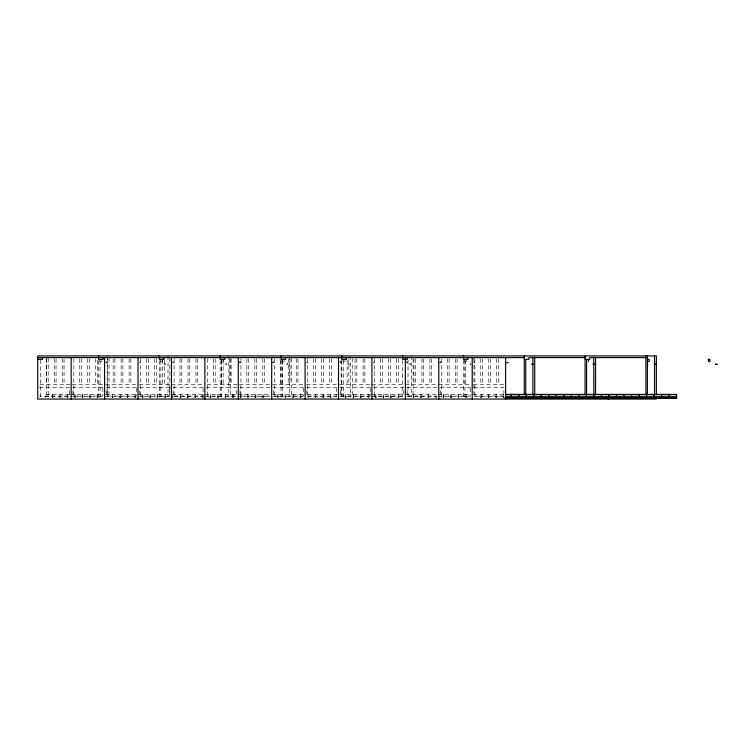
<?xml version="1.0" encoding="UTF-8"?>
<svg xmlns="http://www.w3.org/2000/svg" width="755" height="755" viewBox="0 0 755 755"><rect width="100%" height="100%" fill="white"/><g stroke="black" fill="none" stroke-linecap="round" stroke-linejoin="round"><path stroke-width="0.57" stroke-dasharray="3.77 2.83" d="M52.114 397.592L52.491 396.29M59.588 397.592L59.966 396.29L60.353 397.592M67.157 397.592L67.535 396.29L67.827 397.592M74.632 397.592L75.009 396.29L75.396 397.592M82.191 397.592L82.578 396.29M89.666 397.592L90.053 396.29L90.43 397.592M97.235 397.592L97.621 396.29L97.905 397.592M112.278 397.592L112.655 396.29M119.752 397.592L120.13 396.29L120.517 397.592M127.321 397.592L127.604 394.384L127.699 397.885M134.786 397.592L135.173 396.29L135.551 397.592M142.355 397.592L142.742 396.29M149.83 397.592L150.217 396.29L150.594 397.592M157.399 397.592L157.691 394.384L157.776 397.885M164.873 397.592L165.251 396.29L165.638 397.592M179.916 397.592L180.294 396.29L180.681 397.592M187.476 397.592L187.863 396.29L188.155 397.592M194.95 397.592L195.337 396.29L195.715 397.592M202.519 397.592L202.906 396.29L172.725 396.29L172.725 394.384L202.906 394.384L202.906 397.885M209.994 397.592L210.381 396.29L210.758 397.592M217.563 397.592L217.94 396.29L218.233 397.592M225.037 397.592L225.415 396.29L225.802 397.592M232.606 397.592L232.984 396.29M240.081 397.592L240.458 396.29L240.845 397.592M247.64 397.592L247.933 394.384L248.027 397.885M255.114 397.592L255.501 396.29L255.879 397.592M262.683 397.592L263.07 396.29M277.727 397.592L278.01 394.384L278.104 397.885M285.201 397.592L285.579 396.29L285.966 397.592M292.77 397.592L293.148 396.29M300.235 397.592L300.622 396.29L301 397.592M307.804 397.592L308.191 396.29L370.422 396.29M315.279 397.592L315.666 396.29L316.043 397.592M322.847 397.592L323.234 396.29M330.322 397.592L330.699 396.29L331.086 397.592M345.365 397.592L345.743 396.29L346.13 397.592M352.925 397.592L353.312 396.29M360.399 397.592L360.786 396.29L361.164 397.592M367.968 397.592L368.261 394.384L368.355 397.885M375.443 397.592L375.83 396.29L376.207 397.592M383.011 397.592L383.389 396.29M390.486 397.592L390.863 396.29L391.25 397.592M398.055 397.592L398.338 394.384L398.432 397.885M413.089 397.592L413.476 396.29M420.563 397.592L420.95 396.29L421.328 397.592M428.132 397.592L428.519 396.29L428.802 397.592M435.607 397.592L435.994 396.29L405.907 396.29M443.176 397.592L443.553 396.29M450.65 397.592L451.028 396.29L451.414 397.592M458.219 397.592L458.596 396.29L458.889 397.592M465.693 397.592L466.071 396.29L466.458 397.592M480.727 397.592L481.114 396.29L481.492 397.592M488.296 397.592L488.589 394.384L488.683 397.885M495.771 397.592L496.148 396.29L496.535 397.592M503.34 397.592L503.717 396.29L473.545 396.29M101.746 360.409L101.33 361.513L99.962 361.513L99.547 360.409M162.599 360.409L162.174 361.513L160.815 361.513L160.4 360.409M223.452 360.409L223.027 361.513L221.668 361.513L221.243 360.409M284.305 360.409L283.88 361.513L282.521 361.513L282.096 360.409M345.148 360.409L344.733 361.513L343.374 361.513L342.949 360.409M466.854 360.409L466.439 361.513L465.071 361.513L464.655 360.409M163.92 364.269L165.694 364.467L164.816 363.231L163.92 364.269L165.694 364.278M225.198 364.269L226.972 364.467L226.094 363.231L225.198 364.269L226.972 364.278M286.475 364.269L288.24 364.467L287.372 363.231L286.475 364.269L288.25 364.278M347.753 364.269L349.518 364.467L348.64 363.231L347.753 364.269L349.518 364.278M409.021 364.269L410.795 364.467L409.918 363.231L409.021 364.269L410.795 364.278M471.195 363.231L470.223 364.363L470.818 364.589M105.879 361.437L106.823 362.608L105.87 362.777M172.716 362.777L173.669 362.608L172.716 361.437M239.561 361.437L240.515 362.608L239.552 362.777M272.98 361.437L273.933 362.608L272.612 362.759M339.825 361.437L340.779 362.608L339.816 362.777M406.662 362.777L407.615 362.608L406.671 361.437M440.089 361.437L441.043 362.608L439.712 362.759M470.299 364.269L470.818 364.136M139.656 362.759L140.251 362.608L139.656 362.438M306.766 362.759L307.351 362.608L306.757 362.438M373.602 362.759L374.197 362.608L373.602 362.438M473.866 362.759L474.461 362.608L473.866 362.438M272.602 362.438L273.933 362.608M439.712 362.438L441.043 362.608M40.053 384.437L70.017 384.437M72.32 384.437L104.586 384.437M105.474 384.437L136.853 384.437M139.156 384.437L170.271 384.437M171.432 384.437L203.699 384.437M207.153 384.437L237.117 384.437M239.42 384.437L269.384 384.437M272.574 384.437L303.954 384.437M306.256 384.437L338.523 384.437M339.41 384.437L370.79 384.437M371.941 384.437L404.208 384.437M405.359 384.437L436.475 384.437M438.787 384.437L471.054 384.437M473.357 384.437L504.472 384.437M39.505 387.457L69.413 387.457L69.413 396.035L39.505 396.035M206.596 387.457L236.513 387.457L236.513 396.035L206.596 396.035M269.931 387.457L240.024 387.457L240.024 396.035L269.931 396.035M373.697 387.457L403.614 387.457L403.614 396.035L373.697 396.035M437.032 387.457L407.115 387.457L407.115 396.035L437.032 396.035M473.951 387.457L503.868 387.457L503.868 396.035L473.951 396.035M69.602 394.384L44.932 394.384L45.309 397.592M70.687 394.384L102.925 394.384M105.087 394.384L169.582 394.384M204.973 394.384L269.459 394.384M272.706 394.384L306.03 394.384M370.422 394.384L308.097 394.384L308.191 397.885M371.498 394.384L403.746 394.384M405.907 394.384L435.994 394.384L435.994 397.592M438.155 394.384L470.393 394.384M473.545 394.384L503.717 394.384M44.932 396.29L69.602 396.29M70.687 396.29L102.925 396.29M105.087 396.29L169.582 396.29M204.973 396.29L269.459 396.29M272.706 396.29L306.03 396.29M371.498 396.29L403.746 396.29M438.155 396.29L470.393 396.29M406.652 362.428L407.615 362.608M339.816 362.428L340.779 362.608M239.552 362.428L240.515 362.608M172.706 362.428L173.669 362.608M105.86 362.428L106.823 362.608M503.623 396.29L504.01 397.592M488.589 396.29L488.966 397.592M443.846 397.592L443.459 394.384M435.994 396.29L436.371 397.592M413.768 397.592L413.381 394.384M398.338 396.29L398.725 397.592M383.304 396.29L383.682 397.592M368.261 396.29L368.638 397.592M353.604 397.592L353.217 394.384M323.517 397.592L323.14 394.384M308.097 396.29L308.474 397.592M293.44 397.592L293.053 394.384M278.01 396.29L278.397 397.592M262.976 396.29L263.353 397.592M247.933 396.29L248.31 397.592M233.276 397.592L232.889 394.384M203.189 397.592L202.812 394.384M172.725 396.29L173.112 397.592M157.691 396.29L158.069 397.592M142.648 396.29L143.025 397.592M127.604 396.29L127.991 397.592M112.561 396.29L112.948 397.592M82.861 397.592L82.484 394.384M52.784 397.592L52.397 394.384M503.623 394.384L503.717 397.885M498.508 358.814L498.508 384.437M496.752 358.814L496.752 384.437M496.148 394.384L496.148 397.592M490.523 358.814L490.523 384.437M488.768 358.814L488.768 384.437M482.539 358.814L482.539 384.437M481.114 394.384L481.114 397.885M480.784 358.814L480.784 384.437M474.857 358.814L474.857 398.159M473.913 358.295L473.913 396.941M466.071 394.384L466.071 397.592M465.089 359.975L465.089 384.437M464.948 360.635L464.948 396.941M463.334 359.975L463.457 396.941M458.596 394.384L458.596 397.885M457.105 358.814L457.105 384.437M455.35 358.814L455.35 384.437M451.028 394.384L451.028 397.885M449.121 358.814L449.121 384.437M447.366 358.814L447.366 384.437M443.553 394.384L443.553 397.885M441.439 358.814L441.439 398.159M431.671 358.814L431.671 384.437M429.916 358.814L429.916 384.437M428.519 394.384L428.519 397.885M423.687 358.814L423.687 384.437M421.932 358.814L421.932 384.437M420.95 394.384L420.95 397.885M415.703 358.814L415.703 384.437M413.948 358.814L413.948 384.437M413.476 394.384L413.476 397.885M413.098 358.295L413.098 396.941M411.277 355.945L411.277 396.941M408.021 359.975L408.021 398.159M402.641 360.635L402.641 396.941M398.253 358.814L398.253 384.437M396.498 358.814L396.498 384.437M390.863 394.384L390.863 397.885M390.269 358.814L390.269 384.437M388.514 358.814L388.514 384.437M383.304 394.384L383.389 397.885M382.285 358.814L382.285 384.437M380.529 358.814L380.529 384.437M375.83 394.384L375.83 397.592M374.603 358.814L374.603 398.159M364.825 358.814L364.825 384.437M363.079 358.814L363.079 384.437M360.786 394.384L360.786 397.885M356.851 358.814L356.851 384.437M355.095 358.814L355.095 384.437M353.312 394.384L353.312 397.885M352.283 358.295L352.283 396.941M350.462 355.945L350.462 396.941M348.867 358.814L348.867 384.437M347.111 359.975L347.111 384.437M345.743 394.384L345.743 397.592M343.317 360.635L343.317 396.941M341.826 360.635L341.826 396.941M341.175 359.975L341.175 398.159M331.407 358.814L331.407 384.437M330.699 394.384L330.699 397.885M329.661 358.814L329.661 384.437M323.423 358.814L323.423 384.437M323.234 394.384L323.234 397.885M321.677 358.814L321.677 384.437M315.666 394.384L315.666 397.592M315.448 358.814L315.448 384.437M313.693 358.814L313.693 384.437M307.757 358.814L307.757 398.159M300.622 394.384L300.622 397.885M297.989 358.814L297.989 384.437M296.234 358.814L296.234 384.437M293.148 394.384L293.148 397.885M291.468 358.295L291.468 396.941M290.005 358.814L290.005 384.437M289.646 355.945L289.646 396.941M288.259 358.814L288.259 384.437M285.579 394.384L285.579 397.592M282.502 360.635L282.502 396.941M282.021 359.975L282.021 384.437M281.011 360.635L281.011 396.941M280.275 359.975L280.275 384.437M274.339 358.814L274.339 398.159M264.571 358.814L264.571 384.437M263.07 394.384L263.07 397.885M262.815 358.814L262.815 384.437M256.587 358.814L256.587 384.437M255.501 394.384L255.501 397.592M254.831 358.814L254.831 384.437M248.603 358.814L248.603 384.437M246.857 358.814L246.857 384.437M240.921 358.814L240.921 398.159M240.458 394.384L240.458 397.885M232.984 394.384L232.984 397.885M231.153 358.814L231.153 384.437M230.653 358.295L230.653 396.941M229.397 358.814L229.397 384.437M228.831 355.945L228.831 396.941M225.415 394.384L225.415 397.592M223.169 359.975L223.169 384.437M221.687 360.635L221.687 396.941M221.413 359.975L221.413 384.437M220.196 360.635L220.196 396.941M217.855 394.384L217.94 397.885M215.184 358.814L215.184 384.437M213.429 358.814L213.429 384.437M210.381 394.384L210.381 397.885M207.502 358.814L207.502 398.159M197.734 358.814L197.734 384.437M195.979 358.814L195.979 384.437M195.337 394.384L195.337 397.592M189.75 358.814L189.75 384.437M187.995 358.814L187.995 384.437M187.769 394.384L187.863 397.885M181.766 358.814L181.766 384.437M180.294 394.384L180.294 397.885M180.011 358.814L180.011 384.437M174.084 358.814L174.084 398.159M172.82 394.384L172.82 397.592M169.837 358.295L169.837 396.941M168.016 355.945L168.016 396.941M165.251 394.384L165.251 397.592M164.316 359.975L164.316 384.437M162.561 359.975L162.561 384.437M160.872 360.635L160.872 396.941M159.38 360.635L159.38 396.941M156.332 358.814L156.332 384.437M154.577 358.814L154.577 384.437M150.217 394.384L150.217 397.885M148.348 358.814L148.348 384.437M146.593 358.814L146.593 384.437M142.648 394.384L142.742 397.885M140.666 358.814L140.666 398.159M135.173 394.384L135.173 397.592M130.898 358.814L130.898 384.437M129.143 358.814L129.143 384.437M122.914 358.814L122.914 384.437M121.159 358.814L121.159 384.437M120.13 394.384L120.13 397.885M114.93 358.814L114.93 384.437M113.174 358.814L113.174 384.437M112.655 394.384L112.655 397.885M109.022 358.295L109.022 396.941M107.248 358.814L107.248 398.159M107.201 355.945L107.201 396.941M100.056 360.635L100.056 396.941M98.565 360.635L98.565 396.941M97.471 359.975L97.471 384.437M97.621 394.384L97.621 397.885M95.725 358.814L95.725 384.437M90.053 394.384L90.053 397.885M89.496 358.814L89.496 384.437M87.74 358.814L87.74 384.437M82.578 394.384L82.578 397.885M81.512 358.814L81.512 384.437M79.756 358.814L79.756 384.437M75.009 394.384L75.009 397.592M73.82 358.814L73.82 398.159M67.44 394.384L67.535 397.885M64.052 358.814L64.052 384.437M62.306 358.814L62.306 384.437M59.966 394.384L59.966 397.885M56.068 358.814L56.068 384.437M54.322 358.814L54.322 384.437M52.491 394.384L52.491 397.885M48.207 358.295L48.207 396.941M46.385 358.295L46.385 396.941M46.338 358.814L46.338 384.437M40.402 359.975L40.402 398.159M102.831 387.457L72.924 387.457L72.924 396.035L102.831 396.035L102.831 387.457M136.259 387.457L106.342 387.457L106.342 396.035L136.259 396.035L136.259 387.457M169.677 387.457L139.76 387.457L139.76 396.035L169.677 396.035L169.677 387.457M203.095 387.457L173.178 387.457L173.178 396.035L203.095 396.035L203.095 387.457M303.35 387.457L273.442 387.457L273.442 396.035L303.35 396.035L303.35 387.457M336.768 387.457L306.86 387.457L306.86 396.035L336.768 396.035L336.768 387.457M370.186 387.457L340.279 387.457L340.279 396.035L370.186 396.035L370.186 387.457M470.45 387.457L440.533 387.457L440.533 396.035L470.45 396.035L470.45 387.457"/><path stroke-width="1.13" d="M588.136 361.513L588.56 360.409M531.577 364.269L533.426 364.372L532.832 364.136M592.854 364.269L594.695 364.372L593.741 364.118M654.132 364.269L655.972 364.372L655.019 364.118M37.75 357.643L524.272 357.643M585.087 357.643L528.877 357.643L528.877 359.342L524.272 359.342M645.902 357.643L589.693 357.643L589.693 359.342L585.087 359.342M647.63 359.305L648.989 359.305L649.413 360.409L648.989 361.513L647.63 361.513M37.75 359.342L42.355 359.342L42.355 357.643M505.784 394.384L676.64 394.384L676.64 398.206L505.038 398.206M505.784 396.29L676.64 396.29L676.263 398.206M505.038 397.592L511.192 397.592M511.192 396.29L511.579 397.592L518.76 397.592M518.76 398.206L518.76 394.384L519.053 397.592L526.235 397.592M526.235 396.29L526.612 397.592L533.804 397.592M533.709 394.384L534.087 397.592L541.278 397.592M541.278 396.29L541.656 397.592L548.838 397.592M548.753 396.29L549.13 397.592L556.312 397.592M556.312 396.29L556.699 397.592L563.881 397.592M563.787 394.384L564.174 397.592L571.356 397.592M571.356 396.29L571.743 397.592L578.925 397.592M578.83 396.29L579.217 397.592L586.399 397.592M586.399 396.29L586.777 397.592L593.968 397.592M593.723 357.124L593.874 396.29L594.251 397.592L601.442 397.592M601.442 396.29L601.82 397.592L609.002 397.592M676.64 397.885L608.917 398.206L609.002 394.384L609.294 397.592L616.476 397.592M616.476 396.29L616.863 397.592L624.045 397.592M623.951 396.29L624.338 397.592L631.52 397.592M631.52 396.29L631.907 397.592L639.089 397.592M638.994 396.29L639.372 397.592L646.563 397.592M646.563 396.29L646.941 397.592L654.132 397.592M654.038 396.29L654.415 397.592L661.606 397.592M661.606 396.29L661.984 397.592L669.166 397.592M669.072 396.29L669.458 397.592L676.64 397.592M645.902 398.121L656.359 398.121M656.359 399.055L37.75 399.055L37.75 355.945L656.359 355.945L656.359 394.601M669.458 397.592L669.458 398.206M669.072 394.384L669.166 398.206M668.788 397.592L668.788 398.206M661.984 397.592L661.984 398.206M661.606 394.384L661.606 398.206M661.22 397.592L661.22 398.206M654.538 355.945L654.538 394.601M654.415 397.592L654.415 398.206M654.132 394.384L654.132 398.206M654.038 394.384L654.038 398.206M653.745 397.592L653.745 398.206M647.394 355.945L647.394 394.601M646.941 397.592L646.941 398.206M646.563 394.384L646.563 398.206M646.176 397.592L646.176 398.206M645.902 355.945L645.902 394.601M639.372 397.592L639.372 398.206M638.702 397.592L638.702 398.206M631.907 397.592L631.907 398.206M631.52 394.384L631.52 398.206M631.142 397.592L631.142 398.206M624.338 397.592L624.338 398.206M624.045 394.384L623.951 398.206M623.668 397.592L623.668 398.206M616.863 397.592L616.863 398.206M616.476 394.384L616.476 398.206M616.099 397.592L616.099 398.206M609.294 397.592L609.294 398.206M608.624 397.592L608.624 398.206M608.294 398.206L608.294 399.055M601.82 397.592L601.82 398.206M601.442 394.384L601.442 398.206M595.544 357.124L595.544 394.601M594.251 397.592L594.251 398.206M593.968 394.384L593.968 398.206M586.777 397.592L586.777 398.206M586.578 359.465L586.578 394.601M586.399 394.384L586.399 398.206M585.087 355.945L585.087 394.601M579.217 397.592L579.217 398.206M578.925 394.384L578.925 398.206M571.743 397.592L571.743 398.206M571.356 394.384L571.356 398.206M564.174 397.592L564.174 398.206M563.881 394.384L563.881 398.206M556.699 397.592L556.699 398.206M556.312 394.384L556.312 398.206M549.13 397.592L549.13 398.206M548.838 394.384L548.838 398.206M541.656 397.592L541.656 398.206M541.278 394.384L541.278 398.206M534.729 357.124L534.729 394.601M534.087 397.592L534.087 398.206M533.804 394.384L533.804 398.206M532.907 357.124L532.907 394.601M526.612 397.592L526.612 398.206M526.235 394.384L526.235 398.206M525.763 359.465L525.763 394.601M524.272 355.945L524.272 394.601M519.053 397.592L519.053 398.206M511.579 397.592L511.579 398.206M511.192 394.384L511.192 398.206M505.623 357.643L505.623 399.055M472.205 357.643L472.205 399.055M468.062 357.643L468.062 359.342L463.457 359.342L463.457 355.945M438.787 357.643L438.787 399.055M407.247 357.643L407.247 359.342L402.641 359.342L402.641 355.945M405.359 357.643L405.359 399.055M371.941 357.643L371.941 399.055M346.432 357.643L346.432 359.342L341.826 359.342L341.826 355.945M338.523 357.643L338.523 399.055M305.105 357.643L305.105 399.055M285.616 357.643L285.616 359.342L281.011 359.342L281.011 355.945M271.687 357.643L271.687 399.055M238.269 357.643L238.269 399.055M224.801 357.643L224.801 359.342L220.196 359.342L220.196 355.945M204.85 357.643L204.85 399.055M171.432 357.643L171.432 399.055M163.986 357.643L163.986 359.342L159.38 359.342L159.38 355.945M138.005 357.643L138.005 399.055M104.586 357.643L104.586 399.055M103.171 357.643L103.171 359.342L98.565 359.342L98.565 355.945M71.168 357.643L71.168 399.055M708.483 359.305L708.483 361.513L709.842 361.513L709.842 359.305L708.483 359.305M715.4 364.269L717.25 364.372L715.4 364.269M506.039 362.523L507.879 362.608L506.039 362.523M639.089 398.206L639.089 394.384L638.994 398.206"/></g></svg>
